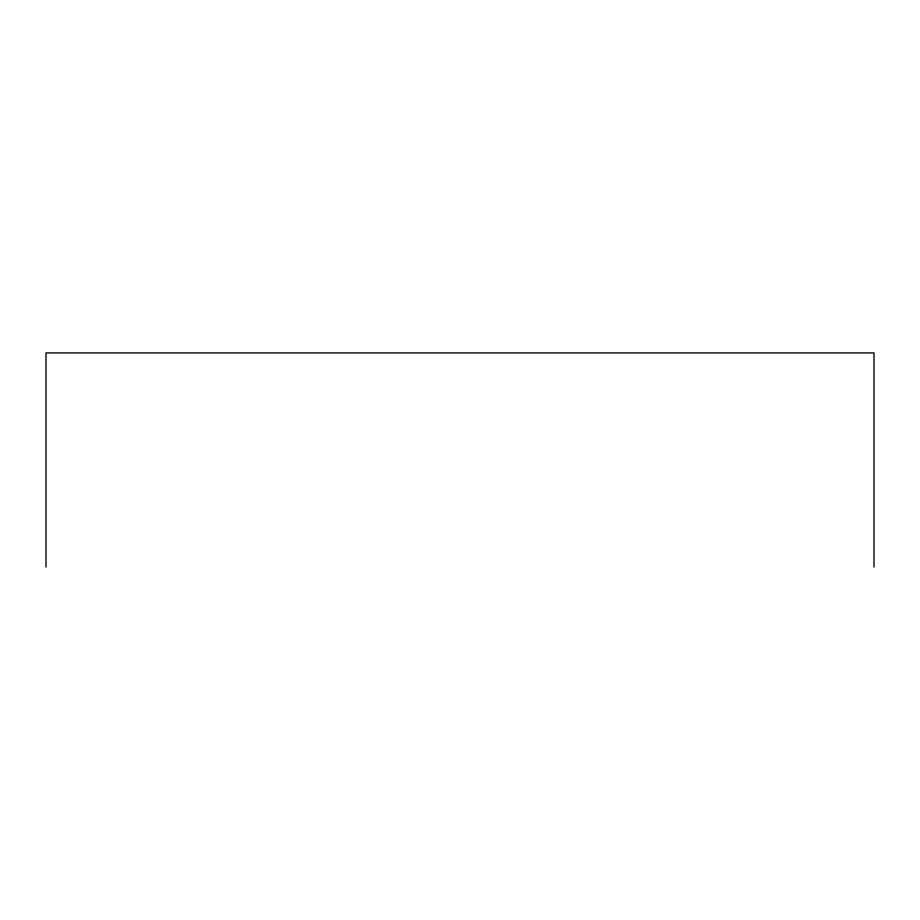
<?xml version="1.0" encoding="UTF-8"?>
<svg xmlns="http://www.w3.org/2000/svg" width="920" height="920" viewBox="0 0 920 920"><rect width="100%" height="100%" fill="white"/><g stroke="black" fill="none" stroke-linecap="round" stroke-linejoin="round"><path stroke-width="1.38" d="M874 567.088L874 352.912L46 352.912L46 567.088"/></g></svg>
